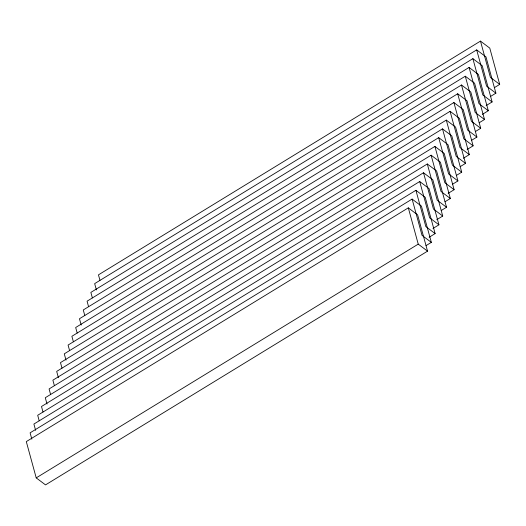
<?xml version="1.0" encoding="UTF-8"?>
<svg xmlns="http://www.w3.org/2000/svg" width="526" height="526" viewBox="0 0 526 526"><rect width="100%" height="100%" fill="white"/><g stroke="black" fill="none" stroke-linecap="round" stroke-linejoin="round"><path stroke-width="0.79" d="M494.394 87.638L499.7 84.397L489.778 48.122L480.475 41.107L98.461 274.848L99.973 280.371M490.594 96.416L495.9 93.168L485.978 56.9L476.681 49.878L94.66 283.626L96.389 289.938M486.136 105.601L492.106 101.945L482.184 65.678L472.881 58.656L90.866 292.403L92.372 297.926M482.335 114.379L488.306 110.723L478.384 74.455L469.08 67.433L87.066 301.181L88.578 306.697M479.206 122.749L484.505 119.501L474.59 83.233L465.286 76.211L83.272 309.959L84.778 315.475M475.405 131.526L480.711 128.278L470.79 92.011L461.486 84.988L79.472 318.736L81.195 325.042M471.605 140.297L476.911 137.056L466.989 100.782L457.686 93.766L75.672 327.514L77.184 333.03M467.147 149.483L473.117 145.827L463.196 109.559L453.892 102.537L71.878 336.285L73.384 341.808M463.347 158.26L469.317 154.605L459.395 118.337L450.092 111.315L68.078 345.063L69.59 350.586M460.211 166.63L465.517 163.382L455.595 127.114L446.298 120.092L64.277 353.84L66.006 360.146M456.417 175.408L461.723 172.16L451.801 135.892L442.498 128.87L60.483 362.618L61.989 368.134M452.616 184.185L457.922 180.937L448.001 144.67L438.697 137.648L56.683 371.395L58.412 377.701M448.159 193.364L454.122 189.715L444.2 153.441L434.903 146.425L52.883 380.173L54.395 385.69M445.022 201.734L450.328 198.486L440.407 162.218L431.103 155.196L49.089 388.944L50.595 394.467M441.222 210.512L446.528 207.264L436.606 170.996L427.303 163.974L45.289 397.722L47.018 404.034M436.764 219.697L442.728 216.041L432.813 179.774L423.509 172.752L41.495 406.499L43.001 412.016M432.964 228.468L438.934 224.819L429.012 188.551L419.709 181.529L37.694 415.277L39.207 420.793M429.163 237.246L435.133 233.597L425.212 197.329L415.908 190.307L33.894 424.055L35.623 430.36M426.034 245.616L431.34 242.374L421.418 206.1L412.114 199.084L30.1 432.832L31.823 439.138M408.314 207.855L26.3 441.603L36.222 477.878L45.525 484.893L427.539 251.152L417.618 214.878L408.314 207.855L418.236 244.13L427.539 251.152M36.222 477.878L418.236 244.13M499.7 84.397L490.396 77.375L480.475 41.107M495.9 93.168L486.603 86.152L476.681 49.878M492.106 101.945L482.802 94.93L472.881 58.656M488.306 110.723L479.002 103.701L469.08 67.433M484.505 119.501L475.208 112.479L465.286 76.211M480.711 128.278L471.408 121.256L461.486 84.988M476.911 137.056L467.607 130.034L457.686 93.766M473.117 145.827L463.814 138.811L453.892 102.537M469.317 154.605L460.013 147.589L450.092 111.315M465.517 163.382L456.213 156.36L446.298 120.092M461.723 172.16L452.419 165.138L442.498 128.87M457.922 180.937L448.619 173.915L438.697 137.648M454.122 189.715L444.825 182.693L434.903 146.425M450.328 198.486L441.025 191.471L431.103 155.196M446.528 207.264L437.224 200.248L427.303 163.974M442.728 216.041L433.431 209.019L423.509 172.752M438.934 224.819L429.63 217.797L419.709 181.529M435.133 233.597L425.83 226.575L415.908 190.307M431.34 242.374L422.036 235.352L412.114 199.084"/></g></svg>
